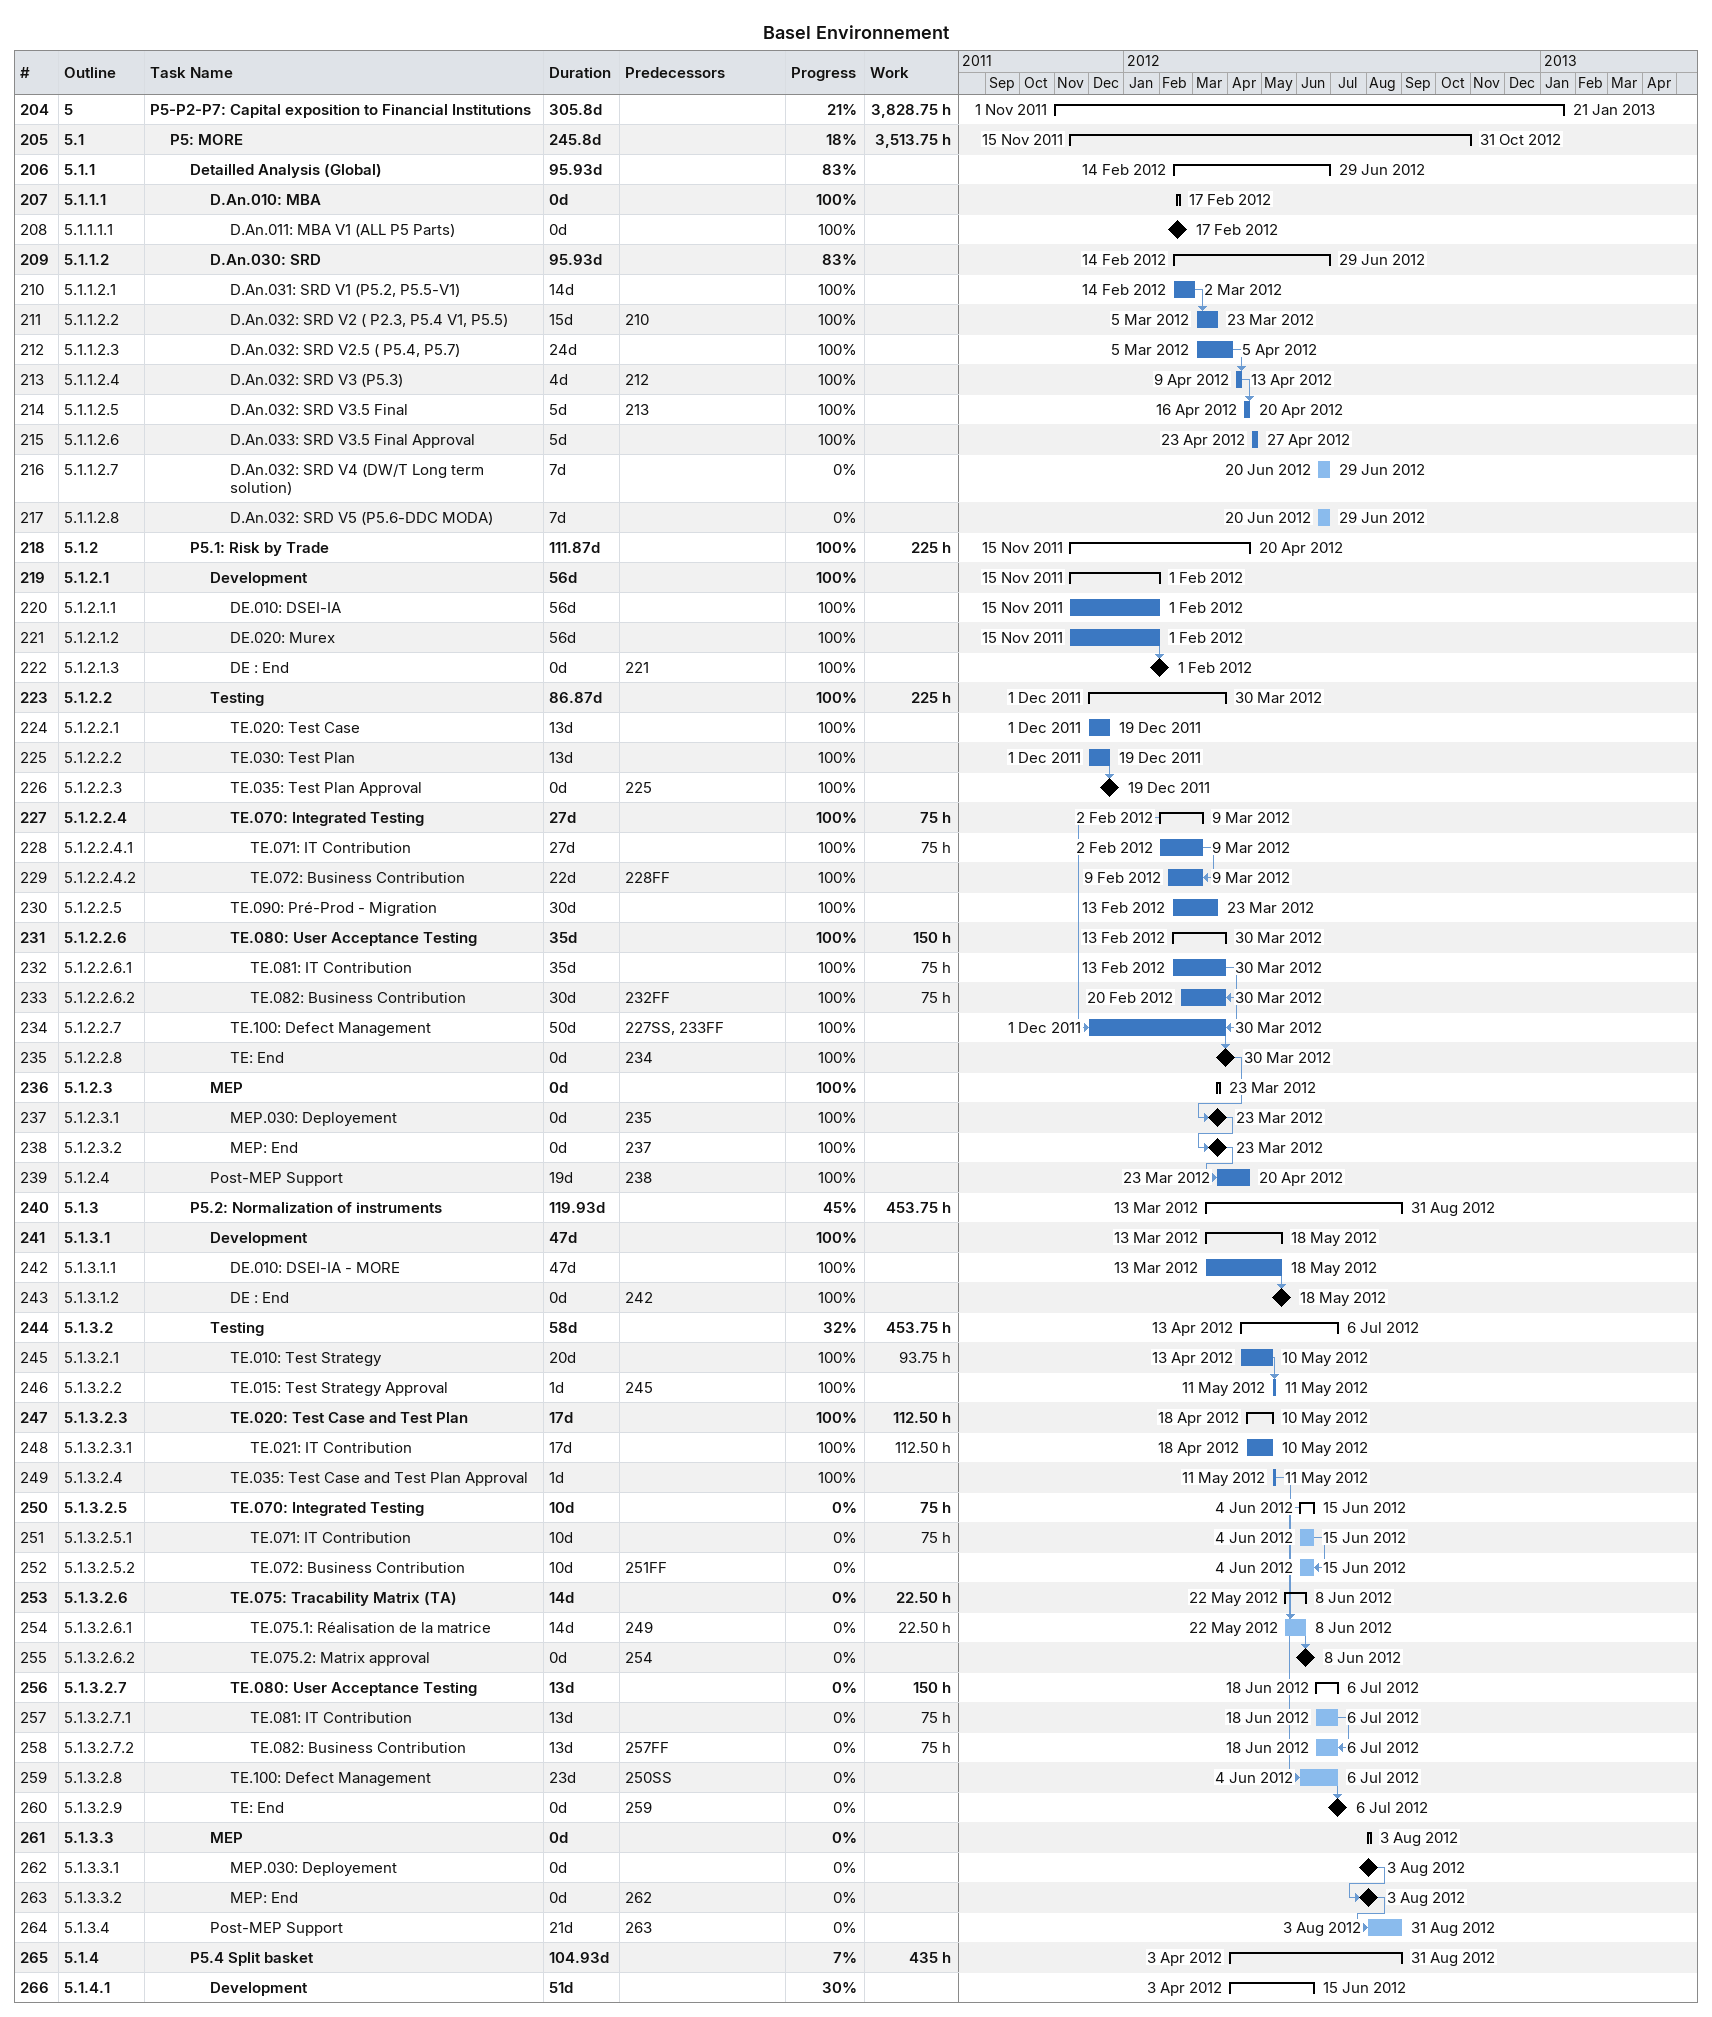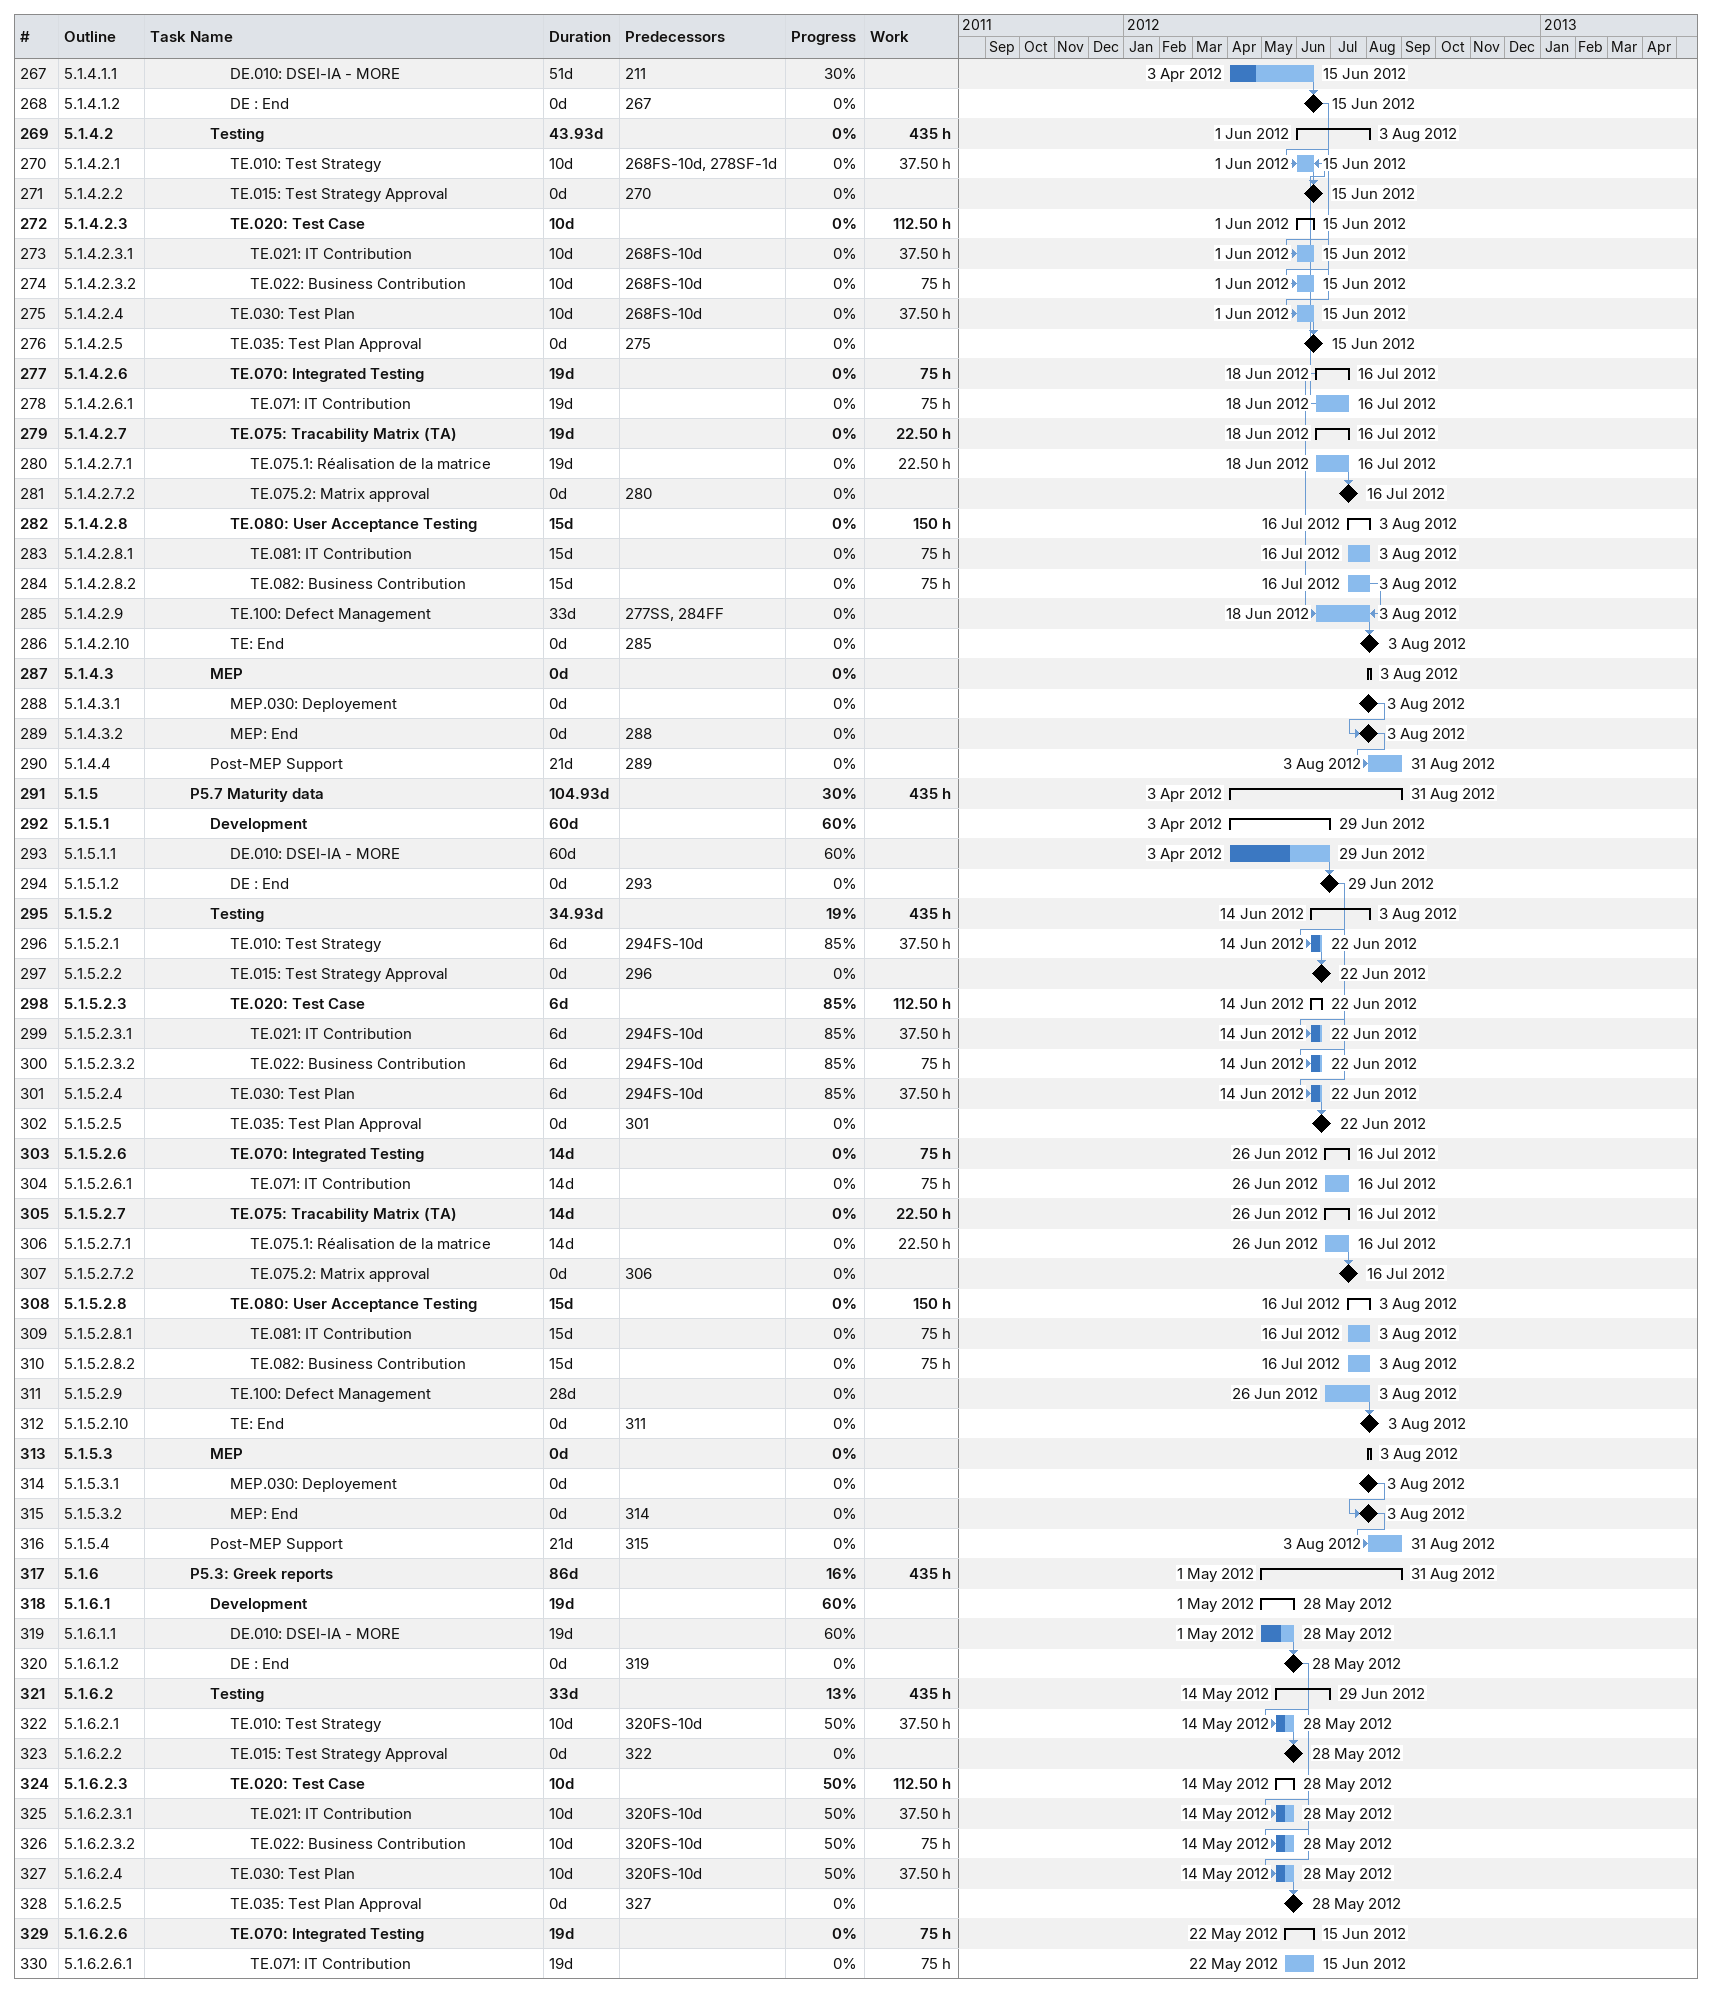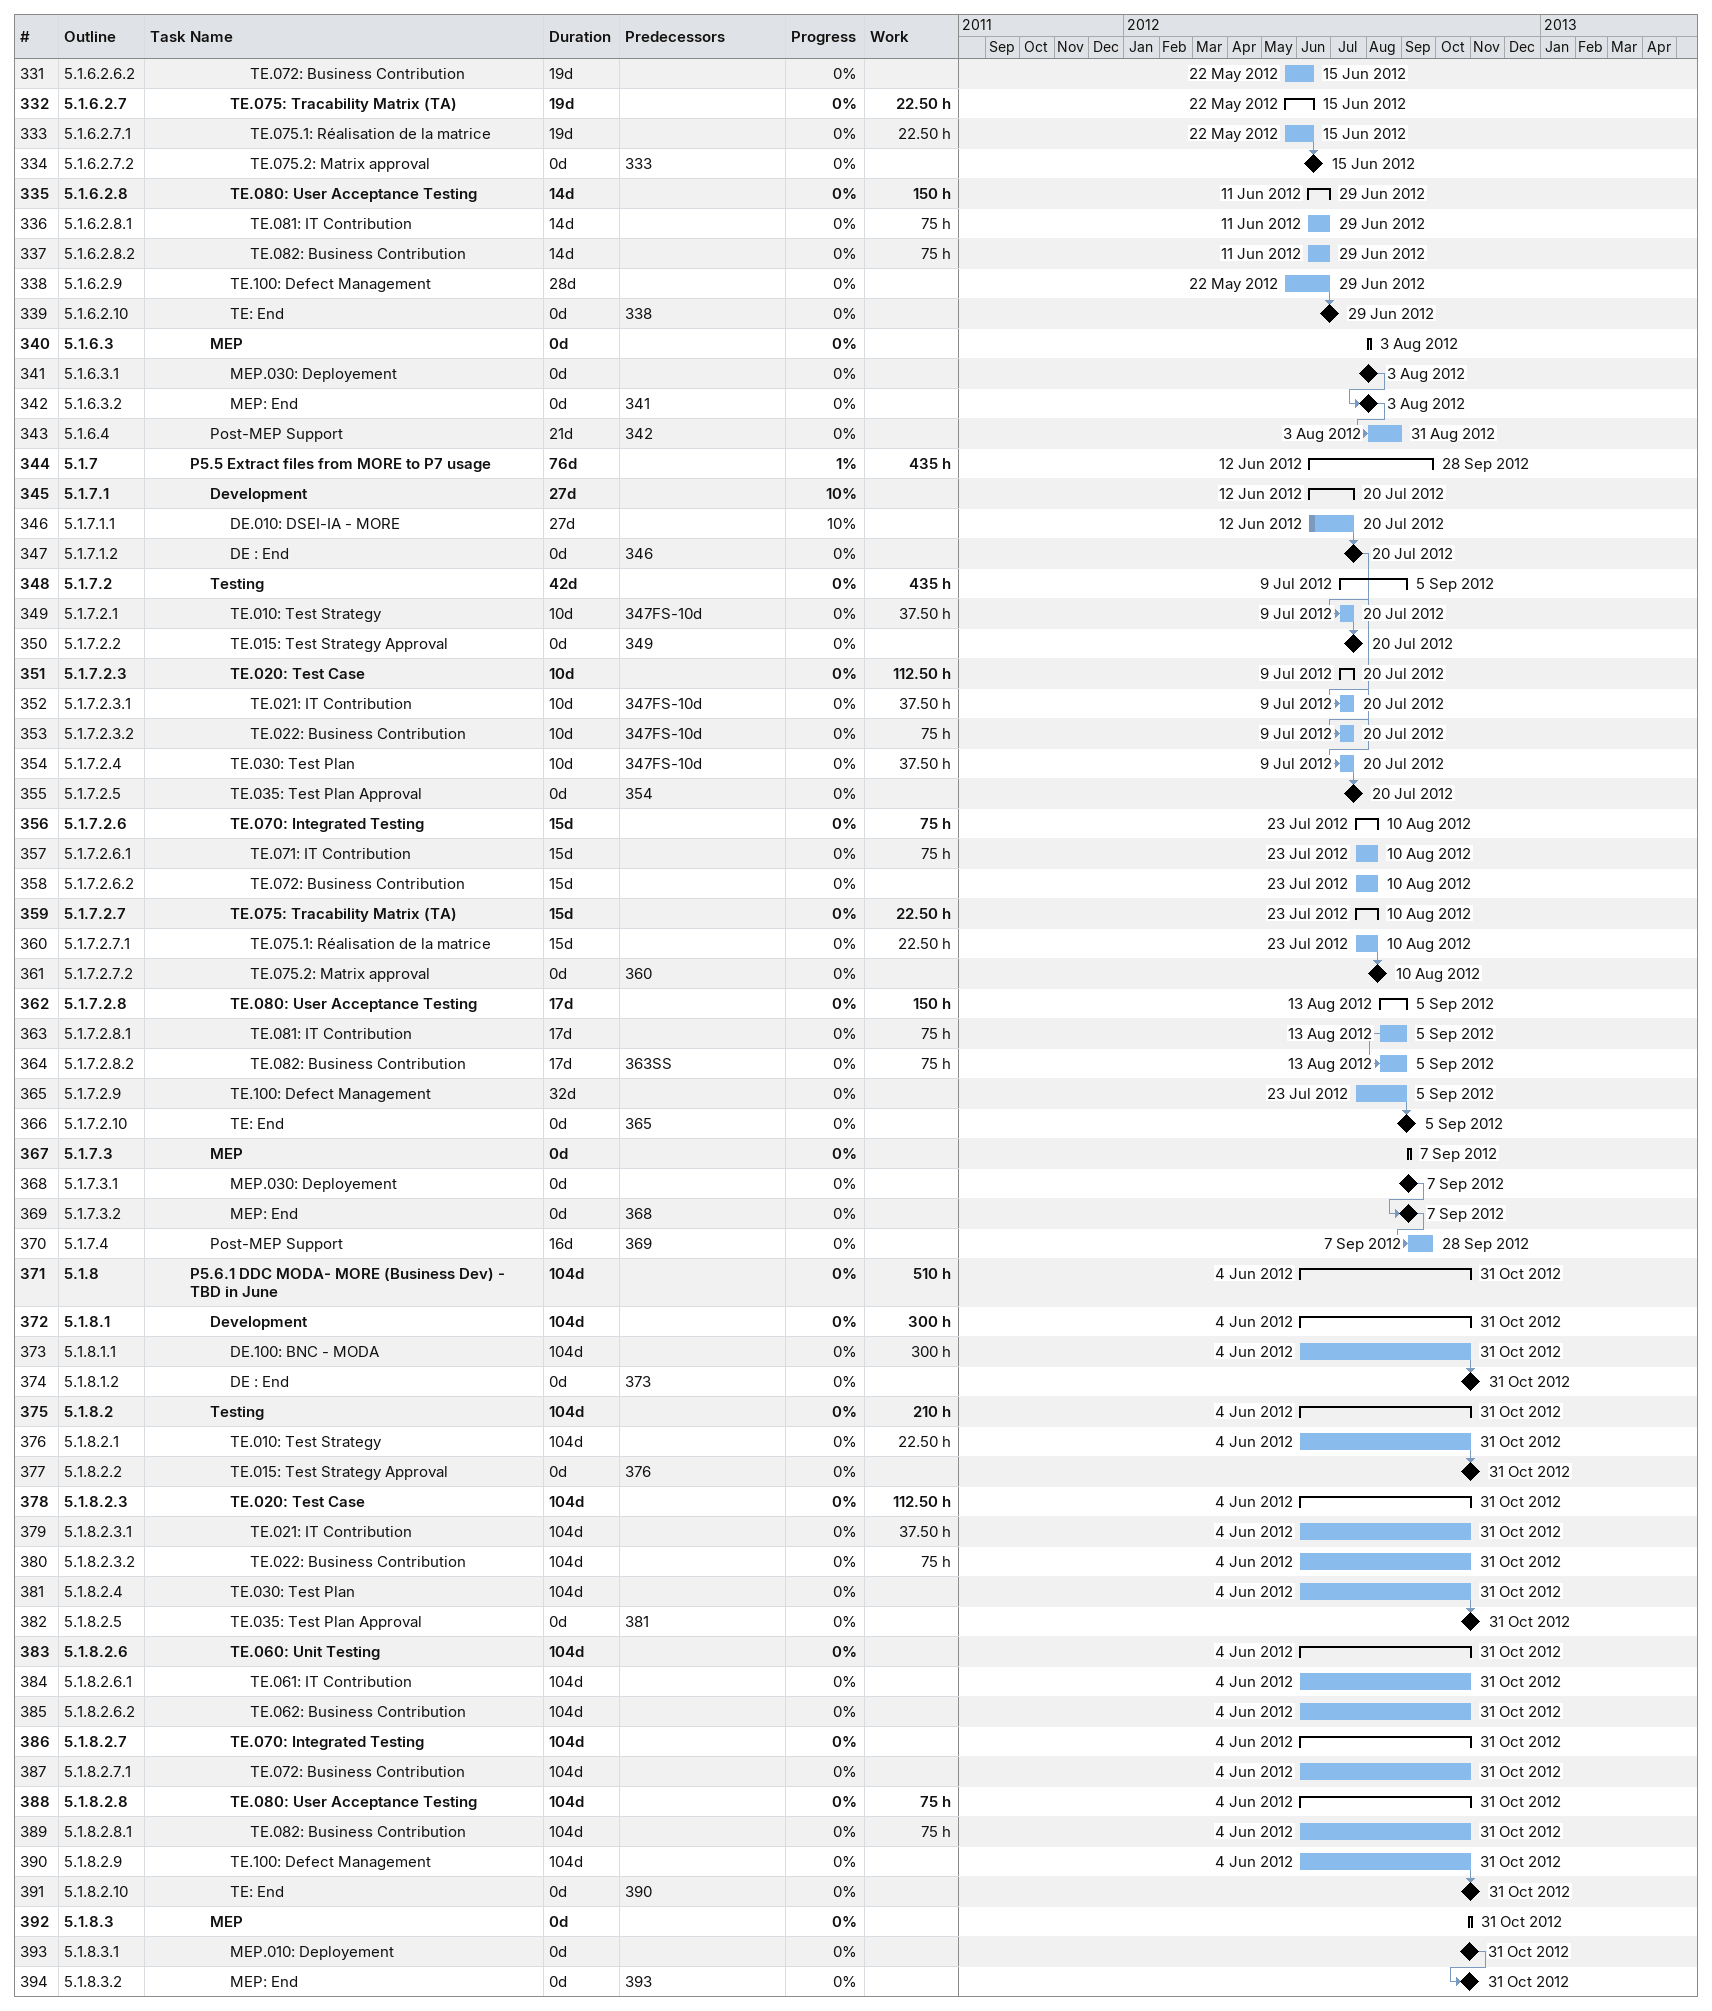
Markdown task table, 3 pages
Basel Environnement

| ID | WBS | Task | Duration | Start | Finish | Predecessors | % complete | Work (h) |
|---|---|---|---|---|---|---|---|---|
| 204 | 5 | **P5-P2-P7: Capital exposition to Financial Institutions** | 305.8d | 2011-11-01 | 2013-01-21 |  | 21 | 3828.75 |
| 205 | 5.1 | **P5: MORE** | 245.8d | 2011-11-15 | 2012-10-31 |  | 18 | 3513.75 |
| 206 | 5.1.1 | **Detailled Analysis (Global)** | 95.93d | 2012-02-14 | 2012-06-29 |  | 83 |  |
| 207 | 5.1.1.1 | **D.An.010: MBA** | 0d | 2012-02-17 | 2012-02-17 |  | 100 |  |
| 208 | 5.1.1.1.1 | D.An.011: MBA V1 (ALL P5 Parts) | 0d | 2012-02-17 | 2012-02-17 |  | 100 |  |
| 209 | 5.1.1.2 | **D.An.030: SRD** | 95.93d | 2012-02-14 | 2012-06-29 |  | 83 |  |
| 210 | 5.1.1.2.1 | D.An.031: SRD V1 (P5.2, P5.5-V1) | 14d | 2012-02-14 | 2012-03-02 |  | 100 |  |
| 211 | 5.1.1.2.2 | D.An.032: SRD V2 ( P2.3, P5.4 V1, P5.5) | 15d | 2012-03-05 | 2012-03-23 | 210 | 100 |  |
| 212 | 5.1.1.2.3 | D.An.032: SRD V2.5 ( P5.4, P5.7) | 24d | 2012-03-05 | 2012-04-05 |  | 100 |  |
| 213 | 5.1.1.2.4 | D.An.032: SRD V3 (P5.3) | 4d | 2012-04-09 | 2012-04-13 | 212 | 100 |  |
| 214 | 5.1.1.2.5 | D.An.032: SRD V3.5 Final | 5d | 2012-04-16 | 2012-04-20 | 213 | 100 |  |
| 215 | 5.1.1.2.6 | D.An.033: SRD V3.5 Final Approval | 5d | 2012-04-23 | 2012-04-27 |  | 100 |  |
| 216 | 5.1.1.2.7 | D.An.032: SRD V4 (DW/T Long term solution) | 7d | 2012-06-20 | 2012-06-29 |  | 0 |  |
| 217 | 5.1.1.2.8 | D.An.032: SRD V5 (P5.6-DDC MODA) | 7d | 2012-06-20 | 2012-06-29 |  | 0 |  |
| 218 | 5.1.2 | **P5.1: Risk by Trade** | 111.87d | 2011-11-15 | 2012-04-20 |  | 100 | 225 |
| 219 | 5.1.2.1 | **Development** | 56d | 2011-11-15 | 2012-02-01 |  | 100 |  |
| 220 | 5.1.2.1.1 | DE.010: DSEI-IA | 56d | 2011-11-15 | 2012-02-01 |  | 100 |  |
| 221 | 5.1.2.1.2 | DE.020: Murex | 56d | 2011-11-15 | 2012-02-01 |  | 100 |  |
| 222 | 5.1.2.1.3 | DE : End | 0d | 2012-02-01 | 2012-02-01 | 221 | 100 |  |
| 223 | 5.1.2.2 | **Testing** | 86.87d | 2011-12-01 | 2012-03-30 |  | 100 | 225 |
| 224 | 5.1.2.2.1 | TE.020: Test Case | 13d | 2011-12-01 | 2011-12-19 |  | 100 |  |
| 225 | 5.1.2.2.2 | TE.030: Test Plan | 13d | 2011-12-01 | 2011-12-19 |  | 100 |  |
| 226 | 5.1.2.2.3 | TE.035: Test Plan Approval | 0d | 2011-12-19 | 2011-12-19 | 225 | 100 |  |
| 227 | 5.1.2.2.4 | **TE.070: Integrated Testing** | 27d | 2012-02-02 | 2012-03-09 |  | 100 | 75 |
| 228 | 5.1.2.2.4.1 | TE.071: IT Contribution | 27d | 2012-02-02 | 2012-03-09 |  | 100 | 75 |
| 229 | 5.1.2.2.4.2 | TE.072: Business Contribution | 22d | 2012-02-09 | 2012-03-09 | 228FF | 100 |  |
| 230 | 5.1.2.2.5 | TE.090: Pré-Prod - Migration | 30d | 2012-02-13 | 2012-03-23 |  | 100 |  |
| 231 | 5.1.2.2.6 | **TE.080: User Acceptance Testing** | 35d | 2012-02-13 | 2012-03-30 |  | 100 | 150 |
| 232 | 5.1.2.2.6.1 | TE.081: IT Contribution | 35d | 2012-02-13 | 2012-03-30 |  | 100 | 75 |
| 233 | 5.1.2.2.6.2 | TE.082: Business Contribution | 30d | 2012-02-20 | 2012-03-30 | 232FF | 100 | 75 |
| 234 | 5.1.2.2.7 | TE.100: Defect Management | 50d | 2011-12-01 | 2012-03-30 | 227SS, 233FF | 100 |  |
| 235 | 5.1.2.2.8 | TE: End | 0d | 2012-03-30 | 2012-03-30 | 234 | 100 |  |
| 236 | 5.1.2.3 | **MEP** | 0d | 2012-03-23 | 2012-03-23 |  | 100 |  |
| 237 | 5.1.2.3.1 | MEP.030: Deployement | 0d | 2012-03-23 | 2012-03-23 | 235 | 100 |  |
| 238 | 5.1.2.3.2 | MEP: End | 0d | 2012-03-23 | 2012-03-23 | 237 | 100 |  |
| 239 | 5.1.2.4 | Post-MEP Support | 19d | 2012-03-23 | 2012-04-20 | 238 | 100 |  |
| 240 | 5.1.3 | **P5.2: Normalization of instruments** | 119.93d | 2012-03-13 | 2012-08-31 |  | 45 | 453.75 |
| 241 | 5.1.3.1 | **Development** | 47d | 2012-03-13 | 2012-05-18 |  | 100 |  |
| 242 | 5.1.3.1.1 | DE.010: DSEI-IA - MORE | 47d | 2012-03-13 | 2012-05-18 |  | 100 |  |
| 243 | 5.1.3.1.2 | DE : End | 0d | 2012-05-18 | 2012-05-18 | 242 | 100 |  |
| 244 | 5.1.3.2 | **Testing** | 58d | 2012-04-13 | 2012-07-06 |  | 32 | 453.75 |
| 245 | 5.1.3.2.1 | TE.010: Test Strategy | 20d | 2012-04-13 | 2012-05-10 |  | 100 | 93.75 |
| 246 | 5.1.3.2.2 | TE.015: Test Strategy Approval | 1d | 2012-05-11 | 2012-05-11 | 245 | 100 |  |
| 247 | 5.1.3.2.3 | **TE.020: Test Case and Test Plan** | 17d | 2012-04-18 | 2012-05-10 |  | 100 | 112.50 |
| 248 | 5.1.3.2.3.1 | TE.021: IT Contribution | 17d | 2012-04-18 | 2012-05-10 |  | 100 | 112.50 |
| 249 | 5.1.3.2.4 | TE.035: Test Case and Test Plan Approval | 1d | 2012-05-11 | 2012-05-11 |  | 100 |  |
| 250 | 5.1.3.2.5 | **TE.070: Integrated Testing** | 10d | 2012-06-04 | 2012-06-15 |  | 0 | 75 |
| 251 | 5.1.3.2.5.1 | TE.071: IT Contribution | 10d | 2012-06-04 | 2012-06-15 |  | 0 | 75 |
| 252 | 5.1.3.2.5.2 | TE.072: Business Contribution | 10d | 2012-06-04 | 2012-06-15 | 251FF | 0 |  |
| 253 | 5.1.3.2.6 | **TE.075: Tracability Matrix (TA)** | 14d | 2012-05-22 | 2012-06-08 |  | 0 | 22.50 |
| 254 | 5.1.3.2.6.1 | TE.075.1: Réalisation de la matrice | 14d | 2012-05-22 | 2012-06-08 | 249 | 0 | 22.50 |
| 255 | 5.1.3.2.6.2 | TE.075.2: Matrix approval | 0d | 2012-06-08 | 2012-06-08 | 254 | 0 |  |
| 256 | 5.1.3.2.7 | **TE.080: User Acceptance Testing** | 13d | 2012-06-18 | 2012-07-06 |  | 0 | 150 |
| 257 | 5.1.3.2.7.1 | TE.081: IT Contribution | 13d | 2012-06-18 | 2012-07-06 |  | 0 | 75 |
| 258 | 5.1.3.2.7.2 | TE.082: Business Contribution | 13d | 2012-06-18 | 2012-07-06 | 257FF | 0 | 75 |
| 259 | 5.1.3.2.8 | TE.100: Defect Management | 23d | 2012-06-04 | 2012-07-06 | 250SS | 0 |  |
| 260 | 5.1.3.2.9 | TE: End | 0d | 2012-07-06 | 2012-07-06 | 259 | 0 |  |
| 261 | 5.1.3.3 | **MEP** | 0d | 2012-08-03 | 2012-08-03 |  | 0 |  |
| 262 | 5.1.3.3.1 | MEP.030: Deployement | 0d | 2012-08-03 | 2012-08-03 |  | 0 |  |
| 263 | 5.1.3.3.2 | MEP: End | 0d | 2012-08-03 | 2012-08-03 | 262 | 0 |  |
| 264 | 5.1.3.4 | Post-MEP Support | 21d | 2012-08-03 | 2012-08-31 | 263 | 0 |  |
| 265 | 5.1.4 | **P5.4 Split basket** | 104.93d | 2012-04-03 | 2012-08-31 |  | 7 | 435 |
| 266 | 5.1.4.1 | **Development** | 51d | 2012-04-03 | 2012-06-15 |  | 30 |  |
| 267 | 5.1.4.1.1 | DE.010: DSEI-IA - MORE | 51d | 2012-04-03 | 2012-06-15 | 211 | 30 |  |
| 268 | 5.1.4.1.2 | DE : End | 0d | 2012-06-15 | 2012-06-15 | 267 | 0 |  |
| 269 | 5.1.4.2 | **Testing** | 43.93d | 2012-06-01 | 2012-08-03 |  | 0 | 435 |
| 270 | 5.1.4.2.1 | TE.010: Test Strategy | 10d | 2012-06-01 | 2012-06-15 | 268FS-10d, 278SF-1d | 0 | 37.50 |
| 271 | 5.1.4.2.2 | TE.015: Test Strategy Approval | 0d | 2012-06-15 | 2012-06-15 | 270 | 0 |  |
| 272 | 5.1.4.2.3 | **TE.020: Test Case** | 10d | 2012-06-01 | 2012-06-15 |  | 0 | 112.50 |
| 273 | 5.1.4.2.3.1 | TE.021: IT Contribution | 10d | 2012-06-01 | 2012-06-15 | 268FS-10d | 0 | 37.50 |
| 274 | 5.1.4.2.3.2 | TE.022: Business Contribution | 10d | 2012-06-01 | 2012-06-15 | 268FS-10d | 0 | 75 |
| 275 | 5.1.4.2.4 | TE.030: Test Plan | 10d | 2012-06-01 | 2012-06-15 | 268FS-10d | 0 | 37.50 |
| 276 | 5.1.4.2.5 | TE.035: Test Plan Approval | 0d | 2012-06-15 | 2012-06-15 | 275 | 0 |  |
| 277 | 5.1.4.2.6 | **TE.070: Integrated Testing** | 19d | 2012-06-18 | 2012-07-16 |  | 0 | 75 |
| 278 | 5.1.4.2.6.1 | TE.071: IT Contribution | 19d | 2012-06-18 | 2012-07-16 |  | 0 | 75 |
| 279 | 5.1.4.2.7 | **TE.075: Tracability Matrix (TA)** | 19d | 2012-06-18 | 2012-07-16 |  | 0 | 22.50 |
| 280 | 5.1.4.2.7.1 | TE.075.1: Réalisation de la matrice | 19d | 2012-06-18 | 2012-07-16 |  | 0 | 22.50 |
| 281 | 5.1.4.2.7.2 | TE.075.2: Matrix approval | 0d | 2012-07-16 | 2012-07-16 | 280 | 0 |  |
| 282 | 5.1.4.2.8 | **TE.080: User Acceptance Testing** | 15d | 2012-07-16 | 2012-08-03 |  | 0 | 150 |
| 283 | 5.1.4.2.8.1 | TE.081: IT Contribution | 15d | 2012-07-16 | 2012-08-03 |  | 0 | 75 |
| 284 | 5.1.4.2.8.2 | TE.082: Business Contribution | 15d | 2012-07-16 | 2012-08-03 |  | 0 | 75 |
| 285 | 5.1.4.2.9 | TE.100: Defect Management | 33d | 2012-06-18 | 2012-08-03 | 277SS, 284FF | 0 |  |
| 286 | 5.1.4.2.10 | TE: End | 0d | 2012-08-03 | 2012-08-03 | 285 | 0 |  |
| 287 | 5.1.4.3 | **MEP** | 0d | 2012-08-03 | 2012-08-03 |  | 0 |  |
| 288 | 5.1.4.3.1 | MEP.030: Deployement | 0d | 2012-08-03 | 2012-08-03 |  | 0 |  |
| 289 | 5.1.4.3.2 | MEP: End | 0d | 2012-08-03 | 2012-08-03 | 288 | 0 |  |
| 290 | 5.1.4.4 | Post-MEP Support | 21d | 2012-08-03 | 2012-08-31 | 289 | 0 |  |
| 291 | 5.1.5 | **P5.7 Maturity data** | 104.93d | 2012-04-03 | 2012-08-31 |  | 30 | 435 |
| 292 | 5.1.5.1 | **Development** | 60d | 2012-04-03 | 2012-06-29 |  | 60 |  |
| 293 | 5.1.5.1.1 | DE.010: DSEI-IA - MORE | 60d | 2012-04-03 | 2012-06-29 |  | 60 |  |
| 294 | 5.1.5.1.2 | DE : End | 0d | 2012-06-29 | 2012-06-29 | 293 | 0 |  |
| 295 | 5.1.5.2 | **Testing** | 34.93d | 2012-06-14 | 2012-08-03 |  | 19 | 435 |
| 296 | 5.1.5.2.1 | TE.010: Test Strategy | 6d | 2012-06-14 | 2012-06-22 | 294FS-10d | 85 | 37.50 |
| 297 | 5.1.5.2.2 | TE.015: Test Strategy Approval | 0d | 2012-06-22 | 2012-06-22 | 296 | 0 |  |
| 298 | 5.1.5.2.3 | **TE.020: Test Case** | 6d | 2012-06-14 | 2012-06-22 |  | 85 | 112.50 |
| 299 | 5.1.5.2.3.1 | TE.021: IT Contribution | 6d | 2012-06-14 | 2012-06-22 | 294FS-10d | 85 | 37.50 |
| 300 | 5.1.5.2.3.2 | TE.022: Business Contribution | 6d | 2012-06-14 | 2012-06-22 | 294FS-10d | 85 | 75 |
| 301 | 5.1.5.2.4 | TE.030: Test Plan | 6d | 2012-06-14 | 2012-06-22 | 294FS-10d | 85 | 37.50 |
| 302 | 5.1.5.2.5 | TE.035: Test Plan Approval | 0d | 2012-06-22 | 2012-06-22 | 301 | 0 |  |
| 303 | 5.1.5.2.6 | **TE.070: Integrated Testing** | 14d | 2012-06-26 | 2012-07-16 |  | 0 | 75 |
| 304 | 5.1.5.2.6.1 | TE.071: IT Contribution | 14d | 2012-06-26 | 2012-07-16 |  | 0 | 75 |
| 305 | 5.1.5.2.7 | **TE.075: Tracability Matrix (TA)** | 14d | 2012-06-26 | 2012-07-16 |  | 0 | 22.50 |
| 306 | 5.1.5.2.7.1 | TE.075.1: Réalisation de la matrice | 14d | 2012-06-26 | 2012-07-16 |  | 0 | 22.50 |
| 307 | 5.1.5.2.7.2 | TE.075.2: Matrix approval | 0d | 2012-07-16 | 2012-07-16 | 306 | 0 |  |
| 308 | 5.1.5.2.8 | **TE.080: User Acceptance Testing** | 15d | 2012-07-16 | 2012-08-03 |  | 0 | 150 |
| 309 | 5.1.5.2.8.1 | TE.081: IT Contribution | 15d | 2012-07-16 | 2012-08-03 |  | 0 | 75 |
| 310 | 5.1.5.2.8.2 | TE.082: Business Contribution | 15d | 2012-07-16 | 2012-08-03 |  | 0 | 75 |
| 311 | 5.1.5.2.9 | TE.100: Defect Management | 28d | 2012-06-26 | 2012-08-03 |  | 0 |  |
| 312 | 5.1.5.2.10 | TE: End | 0d | 2012-08-03 | 2012-08-03 | 311 | 0 |  |
| 313 | 5.1.5.3 | **MEP** | 0d | 2012-08-03 | 2012-08-03 |  | 0 |  |
| 314 | 5.1.5.3.1 | MEP.030: Deployement | 0d | 2012-08-03 | 2012-08-03 |  | 0 |  |
| 315 | 5.1.5.3.2 | MEP: End | 0d | 2012-08-03 | 2012-08-03 | 314 | 0 |  |
| 316 | 5.1.5.4 | Post-MEP Support | 21d | 2012-08-03 | 2012-08-31 | 315 | 0 |  |
| 317 | 5.1.6 | **P5.3: Greek reports** | 86d | 2012-05-01 | 2012-08-31 |  | 16 | 435 |
| 318 | 5.1.6.1 | **Development** | 19d | 2012-05-01 | 2012-05-28 |  | 60 |  |
| 319 | 5.1.6.1.1 | DE.010: DSEI-IA - MORE | 19d | 2012-05-01 | 2012-05-28 |  | 60 |  |
| 320 | 5.1.6.1.2 | DE : End | 0d | 2012-05-28 | 2012-05-28 | 319 | 0 |  |
| 321 | 5.1.6.2 | **Testing** | 33d | 2012-05-14 | 2012-06-29 |  | 13 | 435 |
| 322 | 5.1.6.2.1 | TE.010: Test Strategy | 10d | 2012-05-14 | 2012-05-28 | 320FS-10d | 50 | 37.50 |
| 323 | 5.1.6.2.2 | TE.015: Test Strategy Approval | 0d | 2012-05-28 | 2012-05-28 | 322 | 0 |  |
| 324 | 5.1.6.2.3 | **TE.020: Test Case** | 10d | 2012-05-14 | 2012-05-28 |  | 50 | 112.50 |
| 325 | 5.1.6.2.3.1 | TE.021: IT Contribution | 10d | 2012-05-14 | 2012-05-28 | 320FS-10d | 50 | 37.50 |
| 326 | 5.1.6.2.3.2 | TE.022: Business Contribution | 10d | 2012-05-14 | 2012-05-28 | 320FS-10d | 50 | 75 |
| 327 | 5.1.6.2.4 | TE.030: Test Plan | 10d | 2012-05-14 | 2012-05-28 | 320FS-10d | 50 | 37.50 |
| 328 | 5.1.6.2.5 | TE.035: Test Plan Approval | 0d | 2012-05-28 | 2012-05-28 | 327 | 0 |  |
| 329 | 5.1.6.2.6 | **TE.070: Integrated Testing** | 19d | 2012-05-22 | 2012-06-15 |  | 0 | 75 |
| 330 | 5.1.6.2.6.1 | TE.071: IT Contribution | 19d | 2012-05-22 | 2012-06-15 |  | 0 | 75 |
| 331 | 5.1.6.2.6.2 | TE.072: Business Contribution | 19d | 2012-05-22 | 2012-06-15 |  | 0 |  |
| 332 | 5.1.6.2.7 | **TE.075: Tracability Matrix (TA)** | 19d | 2012-05-22 | 2012-06-15 |  | 0 | 22.50 |
| 333 | 5.1.6.2.7.1 | TE.075.1: Réalisation de la matrice | 19d | 2012-05-22 | 2012-06-15 |  | 0 | 22.50 |
| 334 | 5.1.6.2.7.2 | TE.075.2: Matrix approval | 0d | 2012-06-15 | 2012-06-15 | 333 | 0 |  |
| 335 | 5.1.6.2.8 | **TE.080: User Acceptance Testing** | 14d | 2012-06-11 | 2012-06-29 |  | 0 | 150 |
| 336 | 5.1.6.2.8.1 | TE.081: IT Contribution | 14d | 2012-06-11 | 2012-06-29 |  | 0 | 75 |
| 337 | 5.1.6.2.8.2 | TE.082: Business Contribution | 14d | 2012-06-11 | 2012-06-29 |  | 0 | 75 |
| 338 | 5.1.6.2.9 | TE.100: Defect Management | 28d | 2012-05-22 | 2012-06-29 |  | 0 |  |
| 339 | 5.1.6.2.10 | TE: End | 0d | 2012-06-29 | 2012-06-29 | 338 | 0 |  |
| 340 | 5.1.6.3 | **MEP** | 0d | 2012-08-03 | 2012-08-03 |  | 0 |  |
| 341 | 5.1.6.3.1 | MEP.030: Deployement | 0d | 2012-08-03 | 2012-08-03 |  | 0 |  |
| 342 | 5.1.6.3.2 | MEP: End | 0d | 2012-08-03 | 2012-08-03 | 341 | 0 |  |
| 343 | 5.1.6.4 | Post-MEP Support | 21d | 2012-08-03 | 2012-08-31 | 342 | 0 |  |
| 344 | 5.1.7 | **P5.5 Extract files from MORE to P7 usage** | 76d | 2012-06-12 | 2012-09-28 |  | 1 | 435 |
| 345 | 5.1.7.1 | **Development** | 27d | 2012-06-12 | 2012-07-20 |  | 10 |  |
| 346 | 5.1.7.1.1 | DE.010: DSEI-IA - MORE | 27d | 2012-06-12 | 2012-07-20 |  | 10 |  |
| 347 | 5.1.7.1.2 | DE : End | 0d | 2012-07-20 | 2012-07-20 | 346 | 0 |  |
| 348 | 5.1.7.2 | **Testing** | 42d | 2012-07-09 | 2012-09-05 |  | 0 | 435 |
| 349 | 5.1.7.2.1 | TE.010: Test Strategy | 10d | 2012-07-09 | 2012-07-20 | 347FS-10d | 0 | 37.50 |
| 350 | 5.1.7.2.2 | TE.015: Test Strategy Approval | 0d | 2012-07-20 | 2012-07-20 | 349 | 0 |  |
| 351 | 5.1.7.2.3 | **TE.020: Test Case** | 10d | 2012-07-09 | 2012-07-20 |  | 0 | 112.50 |
| 352 | 5.1.7.2.3.1 | TE.021: IT Contribution | 10d | 2012-07-09 | 2012-07-20 | 347FS-10d | 0 | 37.50 |
| 353 | 5.1.7.2.3.2 | TE.022: Business Contribution | 10d | 2012-07-09 | 2012-07-20 | 347FS-10d | 0 | 75 |
| 354 | 5.1.7.2.4 | TE.030: Test Plan | 10d | 2012-07-09 | 2012-07-20 | 347FS-10d | 0 | 37.50 |
| 355 | 5.1.7.2.5 | TE.035: Test Plan Approval | 0d | 2012-07-20 | 2012-07-20 | 354 | 0 |  |
| 356 | 5.1.7.2.6 | **TE.070: Integrated Testing** | 15d | 2012-07-23 | 2012-08-10 |  | 0 | 75 |
| 357 | 5.1.7.2.6.1 | TE.071: IT Contribution | 15d | 2012-07-23 | 2012-08-10 |  | 0 | 75 |
| 358 | 5.1.7.2.6.2 | TE.072: Business Contribution | 15d | 2012-07-23 | 2012-08-10 |  | 0 |  |
| 359 | 5.1.7.2.7 | **TE.075: Tracability Matrix (TA)** | 15d | 2012-07-23 | 2012-08-10 |  | 0 | 22.50 |
| 360 | 5.1.7.2.7.1 | TE.075.1: Réalisation de la matrice | 15d | 2012-07-23 | 2012-08-10 |  | 0 | 22.50 |
| 361 | 5.1.7.2.7.2 | TE.075.2: Matrix approval | 0d | 2012-08-10 | 2012-08-10 | 360 | 0 |  |
| 362 | 5.1.7.2.8 | **TE.080: User Acceptance Testing** | 17d | 2012-08-13 | 2012-09-05 |  | 0 | 150 |
| 363 | 5.1.7.2.8.1 | TE.081: IT Contribution | 17d | 2012-08-13 | 2012-09-05 |  | 0 | 75 |
| 364 | 5.1.7.2.8.2 | TE.082: Business Contribution | 17d | 2012-08-13 | 2012-09-05 | 363SS | 0 | 75 |
| 365 | 5.1.7.2.9 | TE.100: Defect Management | 32d | 2012-07-23 | 2012-09-05 |  | 0 |  |
| 366 | 5.1.7.2.10 | TE: End | 0d | 2012-09-05 | 2012-09-05 | 365 | 0 |  |
| 367 | 5.1.7.3 | **MEP** | 0d | 2012-09-07 | 2012-09-07 |  | 0 |  |
| 368 | 5.1.7.3.1 | MEP.030: Deployement | 0d | 2012-09-07 | 2012-09-07 |  | 0 |  |
| 369 | 5.1.7.3.2 | MEP: End | 0d | 2012-09-07 | 2012-09-07 | 368 | 0 |  |
| 370 | 5.1.7.4 | Post-MEP Support | 16d | 2012-09-07 | 2012-09-28 | 369 | 0 |  |
| 371 | 5.1.8 | **P5.6.1 DDC MODA- MORE (Business Dev) - TBD in June** | 104d | 2012-06-04 | 2012-10-31 |  | 0 | 510 |
| 372 | 5.1.8.1 | **Development** | 104d | 2012-06-04 | 2012-10-31 |  | 0 | 300 |
| 373 | 5.1.8.1.1 | DE.100: BNC - MODA | 104d | 2012-06-04 | 2012-10-31 |  | 0 | 300 |
| 374 | 5.1.8.1.2 | DE : End | 0d | 2012-10-31 | 2012-10-31 | 373 | 0 |  |
| 375 | 5.1.8.2 | **Testing** | 104d | 2012-06-04 | 2012-10-31 |  | 0 | 210 |
| 376 | 5.1.8.2.1 | TE.010: Test Strategy | 104d | 2012-06-04 | 2012-10-31 |  | 0 | 22.50 |
| 377 | 5.1.8.2.2 | TE.015: Test Strategy Approval | 0d | 2012-10-31 | 2012-10-31 | 376 | 0 |  |
| 378 | 5.1.8.2.3 | **TE.020: Test Case** | 104d | 2012-06-04 | 2012-10-31 |  | 0 | 112.50 |
| 379 | 5.1.8.2.3.1 | TE.021: IT Contribution | 104d | 2012-06-04 | 2012-10-31 |  | 0 | 37.50 |
| 380 | 5.1.8.2.3.2 | TE.022: Business Contribution | 104d | 2012-06-04 | 2012-10-31 |  | 0 | 75 |
| 381 | 5.1.8.2.4 | TE.030: Test Plan | 104d | 2012-06-04 | 2012-10-31 |  | 0 |  |
| 382 | 5.1.8.2.5 | TE.035: Test Plan Approval | 0d | 2012-10-31 | 2012-10-31 | 381 | 0 |  |
| 383 | 5.1.8.2.6 | **TE.060: Unit Testing** | 104d | 2012-06-04 | 2012-10-31 |  | 0 |  |
| 384 | 5.1.8.2.6.1 | TE.061: IT Contribution | 104d | 2012-06-04 | 2012-10-31 |  | 0 |  |
| 385 | 5.1.8.2.6.2 | TE.062: Business Contribution | 104d | 2012-06-04 | 2012-10-31 |  | 0 |  |
| 386 | 5.1.8.2.7 | **TE.070: Integrated Testing** | 104d | 2012-06-04 | 2012-10-31 |  | 0 |  |
| 387 | 5.1.8.2.7.1 | TE.072: Business Contribution | 104d | 2012-06-04 | 2012-10-31 |  | 0 |  |
| 388 | 5.1.8.2.8 | **TE.080: User Acceptance Testing** | 104d | 2012-06-04 | 2012-10-31 |  | 0 | 75 |
| 389 | 5.1.8.2.8.1 | TE.082: Business Contribution | 104d | 2012-06-04 | 2012-10-31 |  | 0 | 75 |
| 390 | 5.1.8.2.9 | TE.100: Defect Management | 104d | 2012-06-04 | 2012-10-31 |  | 0 |  |
| 391 | 5.1.8.2.10 | TE: End | 0d | 2012-10-31 | 2012-10-31 | 390 | 0 |  |
| 392 | 5.1.8.3 | **MEP** | 0d | 2012-10-31 | 2012-10-31 |  | 0 |  |
| 393 | 5.1.8.3.1 | MEP.010: Deployement | 0d | 2012-10-31 | 2012-10-31 |  | 0 |  |
| 394 | 5.1.8.3.2 | MEP: End | 0d | 2012-10-31 | 2012-10-31 | 393 | 0 |  |
